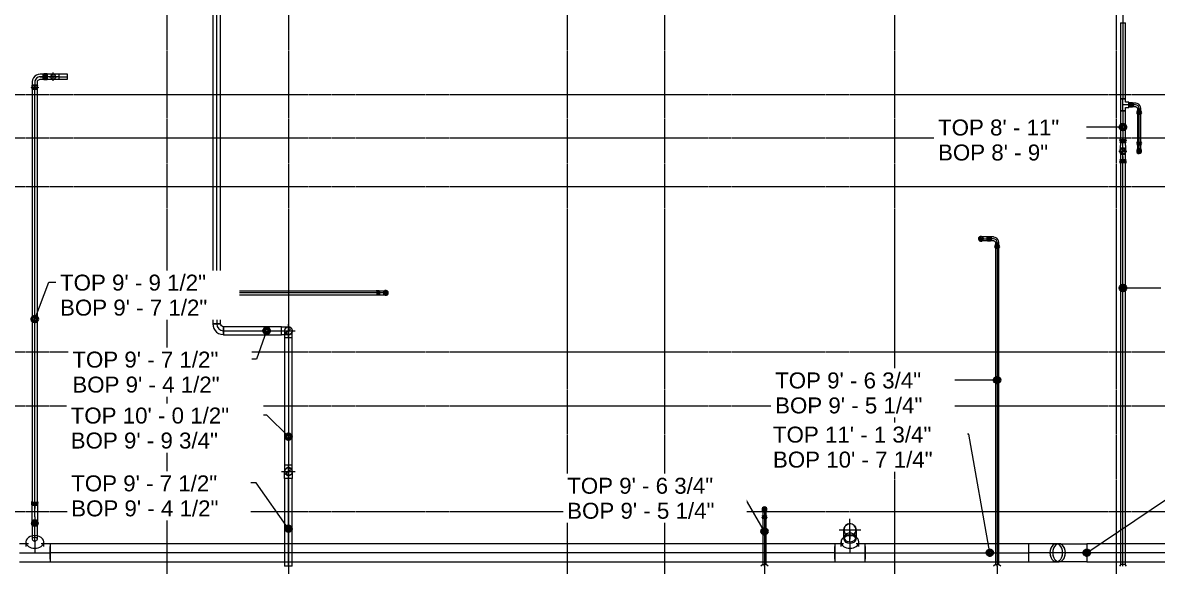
# Model space of a CAD drawing. Header units: inches. Extents: x -3679 to 241, y -496 to 1784.
# Drawn here: x -2006.2 to -1586.8, y 318.7 to 519.6 of the extents above; entities that cross this region are included whole.
import ezdxf

# ---------------------------------------------------------------- set-up
doc = ezdxf.new("R2010")
doc.units = ezdxf.units.IN
doc.header["$MEASUREMENT"] = 0
doc.linetypes.add('Grid Line', pattern=[0.875, 0.5, -0.125, 0.125, -0.125])
for name, color, linetype, lineweight in [('G-ANNO-DIMS', 251, 'Continuous', 9), ('P-PIPE', 1, 'Continuous', 9), ('P-PIPE-CNTR', 1, 'Continuous', 9), ('S-GRID', 8, 'Continuous', 9)]:
    doc.layers.add(name, color=color, linetype=linetype, lineweight=lineweight)
doc.styles.add('Arial_1', font='arial.ttf', dxfattribs={"height": 5.901198})

# ---------------------------------------------------------------- blocks, each defined once
blk = doc.blocks.new('Victaulic-VicPress316-Elbow 90-45deg Style P568_P571 - Standard-523083-MAIN LEVEL')
at = {"layer": 'P-PIPE'}
for p, q in [((-436.17, 302.52), (-436.17, 302.18)), ((-436.06, 302.52), (-436.06, 301.22)), ((-435.41, 302.52), (-435.41, 302.52)), ((-435.41, 302.52), (-435.41, 302.52)), ((-435.41, 302.52), (-435.41, 302.52)), ((-435.41, 302.52), (-435.41, 302.52)), ((-435.41, 302.18), (-435.41, 302.18)), ((-435.41, 302.18), (-435.41, 302.18)), ((-434.75, 301.22), (-434.75, 302.52)), ((-434.64, 302.18), (-434.64, 302.52)), ((-436.17, 301.89), (-436.17, 301.44)), ((-436.06, 301.33), (-436.06, 300.39)), ((-436.06, 301.33), (-435.41, 301.33)), ((-435.41, 301.33), (-436.06, 301.33)), ((-435.41, 301.89), (-435.41, 301.89)), ((-435.41, 301.89), (-435.41, 301.89)), ((-435.41, 301.33), (-434.75, 301.33)), ((-434.75, 301.33), (-435.41, 301.33)), ((-435.41, 300.39), (-435.41, 301.33)), ((-435.41, 301.22), (-435.41, 301.22)), ((-435.41, 301.22), (-435.41, 301.22)), ((-435.41, 299), (-435.41, 300.39)), ((-435.41, 299), (-435.41, 299)), ((-434.75, 300.39), (-434.75, 301.33)), ((-434.64, 301.44), (-434.64, 301.89))]:
    blk.add_line(p, q, dxfattribs=at)
at = {"layer": 'P-PIPE', "flags": 128}
for points in [[(-436.17, 301.89), (-436.29, 301.96), (-436.3, 302.1), (-436.19, 302.18), (-436.17, 302.18)], [(-436.17, 302.18), (-436.08, 302.18), (-435.83, 302.18), (-435.47, 302.18), (-435.41, 302.18)], [(-435.41, 302.18), (-435.77, 302.18), (-436.05, 302.18), (-436.17, 302.18), (-436.17, 302.18)], [(-434.64, 302.18), (-434.73, 302.18), (-434.98, 302.18), (-435.34, 302.18), (-435.41, 302.18)], [(-435.41, 302.18), (-435.04, 302.18), (-434.76, 302.18), (-434.64, 302.18), (-434.64, 302.18)], [(-434.64, 302.18), (-434.52, 302.11), (-434.51, 301.98), (-434.62, 301.89), (-434.64, 301.89)], [(-435.41, 299.91), (-435.8, 299.82), (-436.12, 299.56), (-436.3, 299.19), (-436.29, 298.78), (-436.1, 298.42), (-435.78, 298.17), (-435.41, 298.09)], [(-436.17, 301.89), (-436.08, 301.89), (-435.83, 301.89), (-435.47, 301.89), (-435.41, 301.89)], [(-435.41, 301.89), (-435.77, 301.89), (-436.05, 301.89), (-436.17, 301.89), (-436.17, 301.89)], [(-436.06, 301.22), (-436.17, 301.41), (-436.17, 301.44)], [(-435.41, 299.77), (-435.77, 299.67), (-436.05, 299.42), (-436.17, 299.07), (-436.11, 298.7), (-435.88, 298.4), (-435.54, 298.25), (-435.41, 298.23)], [(-436.06, 300.39), (-436.06, 299.89), (-436.06, 299.46), (-436.06, 299.15), (-436.06, 299.01), (-436.06, 299)], [(-434.64, 301.89), (-434.73, 301.89), (-434.98, 301.89), (-435.34, 301.89), (-435.41, 301.89)], [(-435.41, 301.89), (-435.04, 301.89), (-434.76, 301.89), (-434.64, 301.89), (-434.64, 301.89)], [(-435.41, 298.09), (-435.01, 298.18), (-434.69, 298.44), (-434.51, 298.81), (-434.52, 299.22), (-434.71, 299.58), (-435.03, 299.83), (-435.41, 299.91)], [(-435.41, 298.23), (-435.04, 298.33), (-434.76, 298.58), (-434.64, 298.93), (-434.7, 299.3), (-434.93, 299.6), (-435.27, 299.75), (-435.41, 299.77)], [(-434.64, 301.44), (-434.73, 301.24), (-434.75, 301.22)], [(-434.75, 299), (-434.75, 299.09), (-434.75, 299.36), (-434.75, 299.76), (-434.75, 300.25), (-434.75, 300.39)]]:
    blk.add_lwpolyline(points, dxfattribs=at)
at = {"layer": 'P-PIPE'}
for radius, start, end in [(0.767, 90, 270), (0.767, 90, 270), (0.767, 90, 270), (0.657, 90, 270), (0.657, 90, 270), (0.657, 90, 180), (0.657, 180, 270), (0.767, 270, 90), (0.767, 270, 90), (0.767, 270, 90), (0.658, 270, 90), (0.658, 270, 90), (0.658, 0, 90), (0.658, 270, 0)]:
    blk.add_arc((-435.41, 299), radius, start, end, dxfattribs=at)
blk = doc.blocks.new('Victaulic-VicPress316-Elbow 90-45deg Style P568_P571 - Standard-V7-MAIN LEVEL')
at = {"layer": 'P-PIPE'}
for p, q in [((-3.18, 0.77), (-3.52, 0.77)), ((-3.52, 0.77), (-3.52, -0.77)), ((-3.52, -0.77), (-3.52, 0.77)), ((-2.22, 0.66), (-3.52, 0.66)), ((-3.52, -0.66), (-3.52, 0.66)), ((-3.52, 0.66), (-3.52, -0.66)), ((-3.18, -0.77), (-3.18, 0.77)), ((-3.18, 0.77), (-3.18, -0.77)), ((-2.44, 0.77), (-2.89, 0.77)), ((-2.89, -0.77), (-2.89, 0.77)), ((-2.89, 0.77), (-2.89, -0.77)), ((-1.39, 0.66), (-2.33, 0.66)), ((-2.33, 0), (-2.33, 0.66)), ((-2.33, 0.66), (-2.33, 0)), ((-2.22, -0.66), (-2.22, 0.66)), ((-2.22, 0.66), (-2.22, -0.66)), ((-0.77, 3.52), (-0.77, 3.18)), ((0.77, 3.52), (-0.77, 3.52)), ((-0.77, 3.52), (0.77, 3.52)), ((-0.77, 3.18), (0.77, 3.18)), ((0.77, 3.18), (-0.77, 3.18)), ((-0.77, 2.89), (-0.77, 2.44)), ((-0.77, 2.89), (0.77, 2.89)), ((0.77, 2.89), (-0.77, 2.89)), ((-0.66, 3.52), (-0.66, 2.22)), ((-0.66, 3.52), (0.66, 3.52)), ((0.66, 3.52), (-0.66, 3.52)), ((-0.66, 2.33), (-0.66, 1.39)), ((0, 2.33), (-0.66, 2.33)), ((-0.66, 2.33), (0, 2.33)), ((-0.66, 2.22), (0.66, 2.22)), ((0.66, 2.22), (-0.66, 2.22)), ((0, 2.33), (0.66, 2.33)), ((0.66, 2.33), (0, 2.33)), ((0, 1.39), (0, 2.33)), ((0.66, 2.22), (0.66, 3.52)), ((0.66, 1.39), (0.66, 2.33)), ((0.77, 3.18), (0.77, 3.52)), ((0.77, 2.44), (0.77, 2.89)), ((-3.52, -0.66), (-2.22, -0.66)), ((-3.52, -0.77), (-3.18, -0.77)), ((-2.89, -0.77), (-2.44, -0.77)), ((-2.33, 0), (-2.33, -0.66)), ((-2.33, -0.66), (-2.33, 0)), ((-1.39, 0), (-2.33, 0)), ((-2.33, -0.66), (-1.39, -0.66))]:
    blk.add_line(p, q, dxfattribs=at)
at = {"layer": 'P-PIPE', "flags": 128}
for points in [[(-3.18, 0.77), (-3.11, 0.89), (-2.98, 0.9), (-2.89, 0.79), (-2.89, 0.77)], [(-3.18, 0.77), (-3.18, 0.67), (-3.18, 0.42), (-3.18, 0.07), (-3.18, -0.3), (-3.18, -0.6), (-3.18, -0.75), (-3.18, -0.77)], [(-3.18, -0.77), (-3.18, -0.67), (-3.18, -0.42), (-3.18, -0.07), (-3.18, 0.3), (-3.18, 0.6), (-3.18, 0.75), (-3.18, 0.77)], [(-2.89, -0.77), (-2.89, -0.67), (-2.89, -0.42), (-2.89, -0.07), (-2.89, 0.3), (-2.89, 0.6), (-2.89, 0.75), (-2.89, 0.77)], [(-2.89, 0.77), (-2.89, 0.67), (-2.89, 0.42), (-2.89, 0.07), (-2.89, -0.3), (-2.89, -0.6), (-2.89, -0.75), (-2.89, -0.77)], [(-2.44, 0.77), (-2.24, 0.68), (-2.22, 0.66)], [(-0.66, 1.39), (-0.75, 1.04), (-1, 0.77), (-1.35, 0.66), (-1.39, 0.66)], [(-1.39, -0.66), (-0.78, -0.56), (-0.23, -0.29), (0.22, 0.13), (0.53, 0.67), (0.65, 1.27), (0.66, 1.39)], [(-0.77, 2.89), (-0.89, 2.96), (-0.9, 3.1), (-0.79, 3.18), (-0.77, 3.18)], [(0.77, 3.18), (0.67, 3.18), (0.42, 3.18), (0.07, 3.18), (-0.3, 3.18), (-0.6, 3.18), (-0.75, 3.18), (-0.77, 3.18)], [(-0.77, 3.18), (-0.67, 3.18), (-0.42, 3.18), (-0.07, 3.18), (0.3, 3.18), (0.6, 3.18), (0.75, 3.18), (0.77, 3.18)], [(-0.77, 2.89), (-0.67, 2.89), (-0.42, 2.89), (-0.07, 2.89), (0.3, 2.89), (0.6, 2.89), (0.75, 2.89), (0.77, 2.89)], [(0.77, 2.89), (0.67, 2.89), (0.42, 2.89), (0.07, 2.89), (-0.3, 2.89), (-0.6, 2.89), (-0.75, 2.89), (-0.77, 2.89)], [(-0.66, 2.22), (-0.77, 2.41), (-0.77, 2.44)], [(0.77, 2.44), (0.68, 2.24), (0.66, 2.22)], [(0.77, 3.18), (0.89, 3.11), (0.9, 2.98), (0.79, 2.89), (0.77, 2.89)], [(-2.89, -0.77), (-2.96, -0.89), (-3.1, -0.9), (-3.18, -0.79), (-3.18, -0.77)], [(-2.22, -0.66), (-2.41, -0.77), (-2.44, -0.77)]]:
    blk.add_lwpolyline(points, dxfattribs=at)
at = {"layer": 'P-PIPE'}
blk.add_arc((-1.39, 1.39), 1.39, 270, 0, dxfattribs=at)
blk = doc.blocks.new('Elbow - Welded - Generic - Standard-1179760-MAIN LEVEL')
at = {"layer": 'P-PIPE', "flags": 128}
for points in [[(-1702.66, 332.24), (-1702.57, 332.88), (-1702.3, 333.47), (-1701.87, 333.96), (-1701.32, 334.3), (-1700.7, 334.48), (-1700.41, 334.49)], [(-1702.66, 329.4), (-1702.66, 330.29), (-1702.66, 331.02), (-1702.66, 331.59), (-1702.66, 331.99), (-1702.66, 332.21), (-1702.66, 332.24)], [(-1700.41, 329.99), (-1701.05, 330.09), (-1701.64, 330.36), (-1702.13, 330.79), (-1702.47, 331.33), (-1702.65, 331.96), (-1702.66, 332.24)], [(-1700.41, 334.49), (-1699.77, 334.4), (-1699.19, 334.13), (-1698.7, 333.7), (-1698.36, 333.15), (-1698.18, 332.53), (-1698.16, 332.24)], [(-1698.16, 332.24), (-1698.26, 331.6), (-1698.53, 331.02), (-1698.96, 330.53), (-1699.5, 330.19), (-1700.13, 330.01), (-1700.41, 329.99)], [(-1698.16, 332.24), (-1698.16, 332.15), (-1698.16, 331.87), (-1698.16, 331.41), (-1698.16, 330.78), (-1698.16, 329.99), (-1698.16, 329.4)]]:
    blk.add_lwpolyline(points, dxfattribs=at)
at = {"layer": 'P-PIPE'}
for start, end in [(90, 270), (270, 90)]:
    blk.add_arc((-1700.41, 332.24), 2.25, start, end, dxfattribs=at)
for start_param, end_param in [(1.570796, 4.712389), (4.712389, 7.853982)]:
    blk.add_ellipse((-1700.41, 329.4), major_axis=(2.25, 0), ratio=0.707107, start_param=start_param, end_param=end_param, dxfattribs=at)
blk = doc.blocks.new('Elbow - Welded - Generic - Standard-V8-MAIN LEVEL')
at = {"layer": 'P-PIPE'}
for p, q in [((-2.52, -1.44), (-2.52, 1.44)), ((-2.52, 1.44), (-2.52, -1.44)), ((1.44, 2.52), (-1.44, 2.52)), ((-1.44, 2.52), (1.44, 2.52))]:
    blk.add_line(p, q, dxfattribs=at)
at = {"layer": 'P-PIPE', "flags": 128}
for points in [[(-1.44, 2.52), (-1.53, 2.08), (-1.79, 1.72), (-2.18, 1.49), (-2.52, 1.44)], [(-2.52, -1.44), (-1.67, -1.34), (-0.85, -1.07), (-0.12, -0.62), (0.51, -0.03), (0.99, 0.68), (1.3, 1.48), (1.43, 2.33), (1.44, 2.52)]]:
    blk.add_lwpolyline(points, dxfattribs=at)
blk = doc.blocks.new('Elbow - Welded - Generic - Standard-V6-MAIN LEVEL')
at = {"layer": 'P-PIPE'}
blk.add_line((-704.95, 313.74), (-704.95, 313.74), dxfattribs=at)
blk.add_line((-704.95, 313.74), (-704.95, 313.74), dxfattribs=at)
at = {"layer": 'P-PIPE', "flags": 128}
for points in [[(-708.91, 313.74), (-708.81, 314.25), (-708.55, 314.69), (-708.14, 315.01), (-707.65, 315.17), (-707.47, 315.18)], [(-707.47, 315.18), (-707.38, 315.18), (-707.1, 315.18), (-706.67, 315.18), (-706.11, 315.18), (-705.47, 315.18), (-704.95, 315.18)], [(-707.47, 315.18), (-706.96, 315.09), (-706.52, 314.82), (-706.2, 314.42), (-706.04, 313.92), (-706.03, 313.74)], [(-707.47, 312.31), (-707.98, 312.4), (-708.42, 312.66), (-708.74, 313.07), (-708.89, 313.56), (-708.91, 313.74)], [(-706.03, 313.74), (-706.12, 313.23), (-706.39, 312.79), (-706.8, 312.47), (-707.29, 312.32), (-707.47, 312.31)], [(-704.95, 312.31), (-705.63, 312.31), (-706.26, 312.31), (-706.79, 312.31), (-707.18, 312.31), (-707.42, 312.31), (-707.47, 312.31)]]:
    blk.add_lwpolyline(points, dxfattribs=at)
at = {"layer": 'P-PIPE'}
for start, end in [(0, 180), (180, 0)]:
    blk.add_arc((-707.47, 313.74), 1.44, start, end, dxfattribs=at)
blk = doc.blocks.new('Elbow - Welded - Generic - Standard-1127339-MAIN LEVEL')
at = {"layer": 'P-PIPE'}
blk.add_line((-332, 316.26), (-332, 316.26), dxfattribs=at)
blk.add_line((-332, 316.26), (-332, 316.26), dxfattribs=at)
at = {"layer": 'P-PIPE', "flags": 128}
for points in [[(-333.44, 316.26), (-333.44, 315.58), (-333.44, 314.95), (-333.44, 314.42), (-333.44, 314.03), (-333.44, 313.8), (-333.44, 313.74)], [(-330.56, 313.74), (-330.56, 313.84), (-330.56, 314.11), (-330.56, 314.54), (-330.56, 315.1), (-330.56, 315.75), (-330.56, 316.26)]]:
    blk.add_lwpolyline(points, dxfattribs=at)
at = {"layer": 'P-PIPE'}
for start, end in [(90, 270), (270, 90)]:
    blk.add_arc((-332, 313.74), 1.44, start, end, dxfattribs=at)
blk = doc.blocks.new('Elbow - Welded - Generic - Standard-1251630-MAIN LEVEL')
at = {"layer": 'P-PIPE'}
blk.add_line((-1612.87, 323.74), (-1612.87, 323.74), dxfattribs=at)
blk.add_line((-1612.87, 323.74), (-1612.87, 323.74), dxfattribs=at)
at = {"layer": 'P-PIPE', "flags": 128}
for points in [[(-1623.09, 327.06), (-1621.86, 327.06), (-1620.52, 327.06), (-1619.07, 327.06), (-1617.55, 327.06), (-1615.96, 327.06), (-1614.34, 327.06), (-1612.87, 327.06)], [(-1612.87, 320.43), (-1614.51, 320.43), (-1616.13, 320.43), (-1617.71, 320.43), (-1619.23, 320.43), (-1620.66, 320.43), (-1622, 320.43), (-1623.09, 320.43)]]:
    blk.add_lwpolyline(points, dxfattribs=at)
at = {"layer": 'P-PIPE'}
for start_param, end_param in [(4.712389, 7.853982), (1.570796, 4.712389)]:
    blk.add_ellipse((-1623.09, 323.74), major_axis=(0, 3.31), ratio=0.707107, start_param=start_param, end_param=end_param, dxfattribs=at)
blk = doc.blocks.new('Elbow - Welded - Generic - Standard-V21-MAIN LEVEL')
at = {"layer": 'P-PIPE'}
blk.add_line((-1634.34, 323.74), (-1634.34, 323.74), dxfattribs=at)
blk.add_line((-1634.34, 323.74), (-1634.34, 323.74), dxfattribs=at)
at = {"layer": 'P-PIPE', "flags": 128}
for points in [[(-1624.12, 327.06), (-1625.35, 327.06), (-1626.7, 327.06), (-1628.14, 327.06), (-1629.66, 327.06), (-1631.25, 327.06), (-1632.87, 327.06), (-1634.34, 327.06)], [(-1634.34, 320.43), (-1632.7, 320.43), (-1631.08, 320.43), (-1629.5, 320.43), (-1627.98, 320.43), (-1626.55, 320.43), (-1625.22, 320.43), (-1624.12, 320.43)]]:
    blk.add_lwpolyline(points, dxfattribs=at)
at = {"layer": 'P-PIPE'}
for start_param, end_param in [(4.712389, 7.853982), (1.570796, 4.712389)]:
    blk.add_ellipse((-1624.12, 323.74), major_axis=(0, 3.31), ratio=0.707107, start_param=start_param, end_param=end_param, dxfattribs=at)
blk = doc.blocks.new('Victaulic-VicPress316-Elbow 90-45deg Style P568_P571 - Standard-1125944-MAIN LEVEL')
at = {"layer": 'P-PIPE'}
for p, q in [((-202.65, 171.58), (-202.65, 171.2)), ((-202.65, 170.88), (-202.65, 170.32)), ((-202.55, 171.58), (-202.55, 170.1)), ((-202.55, 170.21), (-202.55, 169.05)), ((-201.6, 170.21), (-202.55, 170.21)), ((-202.55, 170.21), (-201.6, 170.21)), ((-201.6, 171.58), (-201.6, 171.58)), ((-201.6, 171.58), (-201.6, 171.58)), ((-201.6, 171.58), (-201.6, 171.58)), ((-201.6, 171.58), (-201.6, 171.58)), ((-201.6, 171.2), (-201.6, 171.2)), ((-201.6, 171.2), (-201.6, 171.2)), ((-201.6, 170.88), (-201.6, 170.88)), ((-201.6, 170.88), (-201.6, 170.88)), ((-200.65, 170.21), (-201.6, 170.21)), ((-201.6, 170.21), (-200.65, 170.21)), ((-201.6, 169.05), (-201.6, 170.21)), ((-201.6, 170.1), (-201.6, 170.1)), ((-201.6, 170.1), (-201.6, 170.1)), ((-201.6, 169.05), (-201.6, 167.03)), ((-200.65, 170.1), (-200.65, 171.58)), ((-200.65, 169.05), (-200.65, 170.21)), ((-200.54, 171.2), (-200.54, 171.58)), ((-200.54, 170.32), (-200.54, 170.88)), ((-201.6, 167.03), (-201.6, 167.03))]:
    blk.add_line(p, q, dxfattribs=at)
at = {"layer": 'P-PIPE', "flags": 128}
for points in [[(-201.6, 168.25), (-202.06, 168.16), (-202.46, 167.9), (-202.72, 167.5), (-202.82, 167.04), (-202.73, 166.57), (-202.47, 166.17), (-202.07, 165.9), (-201.61, 165.81), (-201.6, 165.81)], [(-202.65, 170.88), (-202.79, 170.95), (-202.8, 171.11), (-202.68, 171.2), (-202.65, 171.2)], [(-202.65, 171.2), (-202.56, 171.2), (-202.3, 171.2), (-201.92, 171.2), (-201.6, 171.2)], [(-201.6, 171.2), (-202.03, 171.2), (-202.38, 171.2), (-202.6, 171.2), (-202.65, 171.2)], [(-202.65, 170.88), (-202.56, 170.88), (-202.3, 170.88), (-201.92, 170.88), (-201.6, 170.88)], [(-201.6, 170.88), (-202.03, 170.88), (-202.38, 170.88), (-202.6, 170.88), (-202.65, 170.88)], [(-202.55, 170.1), (-202.65, 170.29), (-202.65, 170.32)], [(-201.6, 168.09), (-202.03, 168), (-202.38, 167.74), (-202.6, 167.35), (-202.65, 166.91), (-202.51, 166.49), (-202.21, 166.17), (-201.8, 165.99), (-201.6, 165.97)], [(-202.55, 169.05), (-202.55, 168.44), (-202.55, 167.89), (-202.55, 167.45), (-202.55, 167.15), (-202.55, 167.03), (-202.55, 167.03)], [(-200.54, 171.2), (-200.63, 171.2), (-200.89, 171.2), (-201.27, 171.2), (-201.6, 171.2)], [(-201.6, 171.2), (-201.16, 171.2), (-200.81, 171.2), (-200.59, 171.2), (-200.54, 171.2)], [(-200.54, 170.88), (-200.63, 170.88), (-200.89, 170.88), (-201.27, 170.88), (-201.6, 170.88)], [(-201.6, 170.88), (-201.16, 170.88), (-200.81, 170.88), (-200.59, 170.88), (-200.54, 170.88)], [(-201.6, 165.81), (-201.13, 165.9), (-200.73, 166.16), (-200.47, 166.56), (-200.37, 167.02), (-200.46, 167.49), (-200.72, 167.89), (-201.12, 168.16), (-201.58, 168.25), (-201.6, 168.25)], [(-201.6, 165.97), (-201.16, 166.06), (-200.81, 166.32), (-200.59, 166.71), (-200.54, 167.15), (-200.68, 167.57), (-200.98, 167.89), (-201.39, 168.07), (-201.6, 168.09)], [(-200.54, 170.32), (-200.62, 170.12), (-200.65, 170.1)], [(-200.65, 167.03), (-200.65, 167.12), (-200.65, 167.39), (-200.65, 167.82), (-200.65, 168.35), (-200.65, 168.95), (-200.65, 169.05)], [(-200.54, 171.2), (-200.4, 171.13), (-200.39, 170.97), (-200.51, 170.88), (-200.54, 170.88)]]:
    blk.add_lwpolyline(points, dxfattribs=at)
at = {"layer": 'P-PIPE'}
for radius, start, end in [(1.06, 90, 270), (1.06, 90, 270), (1.06, 90, 270), (0.95, 90, 270), (0.95, 90, 270), (0.95, 90, 180), (1.06, 270, 90), (1.06, 270, 90), (1.06, 270, 90), (0.95, 270, 90), (0.95, 270, 90), (0.95, 0, 90), (0.95, 180, 270), (0.95, 270, 0)]:
    blk.add_arc((-201.6, 167.03), radius, start, end, dxfattribs=at)
blk = doc.blocks.new('Victaulic-VicPress316-Elbow 90-45deg Style P568_P571 - Standard-V3-MAIN LEVEL')
at = {"layer": 'P-PIPE'}
for p, q in [((-202.65, 163.74), (-202.65, 163.18)), ((-202.55, 165.02), (-202.55, 163.85)), ((-202.55, 163.96), (-202.55, 162.48)), ((-202.55, 163.85), (-201.6, 163.85)), ((-201.6, 163.85), (-202.55, 163.85)), ((-201.6, 167.03), (-201.6, 167.03)), ((-201.6, 167.03), (-201.6, 165.02)), ((-201.6, 165.02), (-201.6, 163.85)), ((-201.6, 163.96), (-201.6, 163.96)), ((-201.6, 163.96), (-201.6, 163.96)), ((-201.6, 163.85), (-200.65, 163.85)), ((-200.65, 163.85), (-201.6, 163.85)), ((-200.65, 163.85), (-200.65, 165.02)), ((-200.65, 162.48), (-200.65, 163.96)), ((-200.54, 163.18), (-200.54, 163.74)), ((-202.65, 162.86), (-202.65, 162.48)), ((-201.6, 163.18), (-201.6, 163.18)), ((-201.6, 163.18), (-201.6, 163.18)), ((-201.6, 162.86), (-201.6, 162.86)), ((-201.6, 162.86), (-201.6, 162.86)), ((-201.6, 162.48), (-201.6, 162.48)), ((-201.6, 162.48), (-201.6, 162.48)), ((-201.6, 162.48), (-201.6, 162.48)), ((-201.6, 162.48), (-201.6, 162.48)), ((-200.54, 162.48), (-200.54, 162.86))]:
    blk.add_line(p, q, dxfattribs=at)
at = {"layer": 'P-PIPE', "flags": 128}
for points in [[(-201.6, 168.25), (-202.06, 168.16), (-202.46, 167.9), (-202.72, 167.5), (-202.82, 167.04), (-202.73, 166.57), (-202.47, 166.17), (-202.07, 165.9), (-201.61, 165.81), (-201.6, 165.81)], [(-202.55, 167.03), (-202.45, 167.44), (-202.19, 167.77), (-201.82, 167.95), (-201.6, 167.98)], [(-201.6, 165.81), (-201.13, 165.9), (-200.73, 166.16), (-200.47, 166.56), (-200.37, 167.02), (-200.46, 167.49), (-200.72, 167.89), (-201.12, 168.16), (-201.58, 168.25), (-201.6, 168.25)], [(-201.6, 167.98), (-201.19, 167.89), (-200.86, 167.63), (-200.67, 167.25), (-200.65, 167.03)], [(-202.65, 163.74), (-202.57, 163.94), (-202.55, 163.96)], [(-201.6, 166.08), (-202, 166.17), (-202.33, 166.43), (-202.52, 166.81), (-202.55, 167.03)], [(-202.55, 165.02), (-202.55, 165.62), (-202.55, 166.17), (-202.55, 166.61), (-202.55, 166.91), (-202.55, 167.03), (-202.55, 167.03)], [(-200.65, 167.03), (-200.74, 166.62), (-201, 166.29), (-201.37, 166.11), (-201.6, 166.08)], [(-200.65, 167.03), (-200.65, 166.94), (-200.65, 166.67), (-200.65, 166.24), (-200.65, 165.71), (-200.65, 165.11), (-200.65, 165.02)], [(-200.65, 163.96), (-200.54, 163.77), (-200.54, 163.74)], [(-202.65, 162.86), (-202.79, 162.93), (-202.8, 163.09), (-202.68, 163.18), (-202.65, 163.18)], [(-202.65, 163.18), (-202.56, 163.18), (-202.3, 163.18), (-201.92, 163.18), (-201.6, 163.18)], [(-201.6, 163.18), (-202.03, 163.18), (-202.38, 163.18), (-202.6, 163.18), (-202.65, 163.18)], [(-202.65, 162.86), (-202.56, 162.86), (-202.3, 162.86), (-201.92, 162.86), (-201.6, 162.86)], [(-201.6, 162.86), (-202.03, 162.86), (-202.38, 162.86), (-202.6, 162.86), (-202.65, 162.86)], [(-200.54, 163.18), (-200.63, 163.18), (-200.89, 163.18), (-201.27, 163.18), (-201.6, 163.18)], [(-201.6, 163.18), (-201.16, 163.18), (-200.81, 163.18), (-200.59, 163.18), (-200.54, 163.18)], [(-200.54, 162.86), (-200.63, 162.86), (-200.89, 162.86), (-201.27, 162.86), (-201.6, 162.86)], [(-201.6, 162.86), (-201.16, 162.86), (-200.81, 162.86), (-200.59, 162.86), (-200.54, 162.86)], [(-200.54, 163.18), (-200.4, 163.11), (-200.39, 162.95), (-200.51, 162.86), (-200.54, 162.86)]]:
    blk.add_lwpolyline(points, dxfattribs=at)
at = {"layer": 'P-PIPE'}
for radius, start, end in [(1.06, 90, 270), (1.06, 90, 270), (1.06, 90, 270), (0.95, 90, 270), (0.95, 90, 270), (0.95, 90, 180), (1.06, 270, 90), (1.06, 270, 90), (1.06, 270, 90), (0.95, 270, 90), (0.95, 270, 90), (0.95, 0, 90), (0.95, 180, 270), (0.95, 270, 0)]:
    blk.add_arc((-201.6, 167.03), radius, start, end, dxfattribs=at)
blk = doc.blocks.new('Victaulic-VicPress316-Elbow 90-45deg Style P568_P571 - Standard-V11-MAIN LEVEL')
at = {"layer": 'P-PIPE'}
for p, q in [((-959.06, 396.03), (-959.06, 395.65)), ((-959.06, 395.32), (-959.06, 394.77)), ((-958.95, 396.03), (-958.95, 394.55)), ((-958.95, 394.66), (-958.95, 392.16)), ((-958.95, 394.66), (-958, 394.66)), ((-958, 394.66), (-958.95, 394.66)), ((-958, 396.03), (-958, 396.03)), ((-958, 396.03), (-958, 396.03)), ((-958, 396.03), (-958, 396.03)), ((-958, 396.03), (-958, 396.03)), ((-958, 395.65), (-958, 395.65)), ((-958, 395.65), (-958, 395.65)), ((-958, 395.32), (-958, 395.32)), ((-958, 395.32), (-958, 395.32)), ((-958, 394.66), (-957.05, 394.66)), ((-957.05, 394.66), (-958, 394.66)), ((-958, 392.16), (-958, 394.66)), ((-958, 394.55), (-958, 394.55)), ((-958, 394.55), (-958, 394.55)), ((-957.05, 394.55), (-957.05, 396.03)), ((-957.05, 392.16), (-957.05, 394.66)), ((-956.94, 395.65), (-956.94, 396.03)), ((-956.94, 394.77), (-956.94, 395.32)), ((-958.95, 390.3), (-958.95, 388.53)), ((-958, 390.3), (-958, 392.16)), ((-958, 390.3), (-958, 388.53)), ((-957.05, 388.53), (-957.05, 390.3)), ((-959.06, 388.45), (-959.06, 388.06)), ((-959.06, 387.83), (-959.06, 387.56)), ((-958.95, 388.61), (-958.95, 387.56)), ((-957.05, 387.56), (-957.05, 388.61)), ((-956.94, 388.06), (-956.94, 388.45)), ((-956.94, 387.56), (-956.94, 387.83))]:
    blk.add_line(p, q, dxfattribs=at)
at = {"layer": 'P-PIPE', "flags": 128}
for points in [[(-959.06, 395.32), (-959.2, 395.4), (-959.21, 395.56), (-959.08, 395.65), (-959.06, 395.65)], [(-959.06, 395.65), (-958.97, 395.65), (-958.71, 395.65), (-958.32, 395.65), (-958, 395.65)], [(-958, 395.65), (-958.43, 395.65), (-958.79, 395.65), (-959.01, 395.65), (-959.06, 395.65)], [(-959.06, 395.32), (-958.97, 395.32), (-958.71, 395.32), (-958.32, 395.32), (-958, 395.32)], [(-958, 395.32), (-958.43, 395.32), (-958.79, 395.32), (-959.01, 395.32), (-959.06, 395.32)], [(-958.95, 394.55), (-959.06, 394.74), (-959.06, 394.77)], [(-956.94, 395.65), (-957.03, 395.65), (-957.29, 395.65), (-957.68, 395.65), (-958, 395.65)], [(-958, 395.65), (-957.57, 395.65), (-957.21, 395.65), (-956.99, 395.65), (-956.94, 395.65)], [(-956.94, 395.32), (-957.03, 395.32), (-957.29, 395.32), (-957.68, 395.32), (-958, 395.32)], [(-958, 395.32), (-957.57, 395.32), (-957.21, 395.32), (-956.99, 395.32), (-956.94, 395.32)], [(-956.94, 394.77), (-957.03, 394.57), (-957.05, 394.55)], [(-956.94, 395.65), (-956.8, 395.58), (-956.79, 395.42), (-956.92, 395.33), (-956.94, 395.32)], [(-958.95, 392.16), (-958.95, 391.46), (-958.95, 390.82), (-958.95, 390.3)], [(-957.05, 390.3), (-957.05, 390.85), (-957.05, 391.5), (-957.05, 392.16)], [(-958, 388.86), (-958.46, 388.79), (-958.85, 388.6), (-959.12, 388.31), (-959.22, 387.97), (-959.15, 387.62), (-958.9, 387.32), (-958.53, 387.12), (-958.07, 387.03), (-958, 387.03)], [(-958, 389.28), (-958.43, 389.21), (-958.78, 389.02), (-959, 388.73), (-959.06, 388.45)], [(-956.94, 388.45), (-957.03, 388.79), (-957.28, 389.06), (-957.65, 389.23), (-958, 389.28)], [(-958, 387.03), (-957.54, 387.1), (-957.15, 387.29), (-956.88, 387.57), (-956.78, 387.92), (-956.85, 388.27), (-957.1, 388.56), (-957.47, 388.77), (-957.93, 388.85), (-958, 388.86)]]:
    blk.add_lwpolyline(points, dxfattribs=at)
at = {"layer": 'P-PIPE'}
for centre, major_axis, start_param, end_param in [((-958, 388.06), (-1.06, 0), 4.712389, 7.853982), ((-958, 387.83), (1.06, 0), 1.570796, 4.712389), ((-958, 387.56), (1.06, 0), 1.570796, 4.712389), ((-958, 388.61), (0.95, 0), 1.570796, 4.712389), ((-958, 388.53), (0.95, 0), 1.570796, 3.141593), ((-958, 388.53), (0.95, 0), 3.141593, 4.712389), ((-958, 387.56), (0.95, 0), 1.570796, 4.712389), ((-958, 388.61), (0.95, 0), 4.712389, 7.853982), ((-958, 388.53), (0.95, 0), 0, 1.570796), ((-958, 388.06), (1.06, 0), 4.712389, 7.853982), ((-958, 387.83), (1.06, 0), 4.712389, 7.853982), ((-958, 388.53), (0.95, 0), 4.712389, 6.283185), ((-958, 387.56), (1.06, 0), 4.712389, 7.853982), ((-958, 387.56), (0.95, 0), 4.712389, 7.853982)]:
    blk.add_ellipse(centre, major_axis=major_axis, ratio=0.707107, start_param=start_param, end_param=end_param, dxfattribs=at)
blk = doc.blocks.new('Victaulic-VicPress316-Elbow 90-45deg Style P568_P571 - Standard-V4-MAIN LEVEL')
at = {"layer": 'P-PIPE'}
for p, q in [((-1.06, 4.55), (-1.06, 4.17)), ((1.06, 4.55), (-1.06, 4.55)), ((-1.06, 4.55), (1.06, 4.55)), ((-0.95, 4.55), (-0.95, 3.07)), ((-0.95, 4.55), (0.95, 4.55)), ((0.95, 4.55), (-0.95, 4.55)), ((0.95, 3.07), (0.95, 4.55)), ((1.06, 4.17), (1.06, 4.55)), ((-4.17, 1.06), (-4.55, 1.06)), ((-4.55, 1.06), (-4.55, -1.06)), ((-4.55, -1.06), (-4.55, 1.06)), ((-3.07, 0.95), (-4.55, 0.95)), ((-4.55, -0.95), (-4.55, 0.95)), ((-4.55, 0.95), (-4.55, -0.95)), ((-4.17, -1.06), (-4.17, 1.06)), ((-4.17, 1.06), (-4.17, -1.06)), ((-3.29, 1.06), (-3.85, 1.06)), ((-3.85, -1.06), (-3.85, 1.06)), ((-3.85, 1.06), (-3.85, -1.06)), ((-2.02, 0.95), (-3.18, 0.95)), ((-3.18, 0), (-3.18, 0.95)), ((-3.18, 0.95), (-3.18, 0)), ((-3.07, -0.95), (-3.07, 0.95)), ((-3.07, 0.95), (-3.07, -0.95)), ((-1.06, 4.17), (1.06, 4.17)), ((1.06, 4.17), (-1.06, 4.17)), ((-1.06, 3.85), (-1.06, 3.29)), ((-1.06, 3.85), (1.06, 3.85)), ((1.06, 3.85), (-1.06, 3.85)), ((-0.95, 3.18), (-0.95, 2.02)), ((0, 3.18), (-0.95, 3.18)), ((-0.95, 3.18), (0, 3.18)), ((-0.95, 3.07), (0.95, 3.07)), ((0.95, 3.07), (-0.95, 3.07)), ((0, 3.18), (0.95, 3.18)), ((0.95, 3.18), (0, 3.18)), ((0, 2.02), (0, 3.18)), ((0.95, 2.02), (0.95, 3.18)), ((1.06, 3.29), (1.06, 3.85)), ((-4.55, -0.95), (-3.07, -0.95)), ((-4.55, -1.06), (-4.17, -1.06)), ((-3.85, -1.06), (-3.29, -1.06)), ((-3.18, 0), (-3.18, -0.95)), ((-3.18, -0.95), (-3.18, 0)), ((-2.02, 0), (-3.18, 0)), ((-3.18, -0.95), (-2.02, -0.95))]:
    blk.add_line(p, q, dxfattribs=at)
at = {"layer": 'P-PIPE', "flags": 128}
for points in [[(-4.17, 1.06), (-4.1, 1.2), (-3.94, 1.21), (-3.85, 1.08), (-3.85, 1.06)], [(-4.17, 1.06), (-4.17, 0.97), (-4.17, 0.71), (-4.17, 0.32), (-4.17, -0.12), (-4.17, -0.54), (-4.17, -0.86), (-4.17, -1.04), (-4.17, -1.06)], [(-4.17, -1.06), (-4.17, -0.97), (-4.17, -0.71), (-4.17, -0.32), (-4.17, 0.12), (-4.17, 0.54), (-4.17, 0.86), (-4.17, 1.04), (-4.17, 1.06)], [(-3.85, -1.06), (-3.85, -0.97), (-3.85, -0.71), (-3.85, -0.32), (-3.85, 0.12), (-3.85, 0.54), (-3.85, 0.86), (-3.85, 1.04), (-3.85, 1.06)], [(-3.85, 1.06), (-3.85, 0.97), (-3.85, 0.71), (-3.85, 0.32), (-3.85, -0.12), (-3.85, -0.54), (-3.85, -0.86), (-3.85, -1.04), (-3.85, -1.06)], [(-3.29, 1.06), (-3.09, 0.97), (-3.07, 0.95)], [(-0.95, 2.02), (-1.04, 1.58), (-1.3, 1.22), (-1.69, 1), (-2.02, 0.95)], [(-2.02, -0.95), (-1.28, -0.86), (-0.59, -0.58), (0.02, -0.15), (0.49, 0.43), (0.81, 1.1), (0.94, 1.83), (0.95, 2.02)], [(-1.06, 3.85), (-1.2, 3.92), (-1.21, 4.08), (-1.08, 4.17), (-1.06, 4.17)], [(1.06, 4.17), (0.97, 4.17), (0.71, 4.17), (0.32, 4.17), (-0.12, 4.17), (-0.54, 4.17), (-0.86, 4.17), (-1.04, 4.17), (-1.06, 4.17)], [(-1.06, 4.17), (-0.97, 4.17), (-0.71, 4.17), (-0.32, 4.17), (0.12, 4.17), (0.54, 4.17), (0.86, 4.17), (1.04, 4.17), (1.06, 4.17)], [(-1.06, 3.85), (-0.97, 3.85), (-0.71, 3.85), (-0.32, 3.85), (0.12, 3.85), (0.54, 3.85), (0.86, 3.85), (1.04, 3.85), (1.06, 3.85)], [(1.06, 3.85), (0.97, 3.85), (0.71, 3.85), (0.32, 3.85), (-0.12, 3.85), (-0.54, 3.85), (-0.86, 3.85), (-1.04, 3.85), (-1.06, 3.85)], [(-0.95, 3.07), (-1.06, 3.26), (-1.06, 3.29)], [(1.06, 3.29), (0.97, 3.09), (0.95, 3.07)], [(1.06, 4.17), (1.2, 4.1), (1.21, 3.94), (1.08, 3.85), (1.06, 3.85)], [(-3.85, -1.06), (-3.92, -1.2), (-4.08, -1.21), (-4.17, -1.08), (-4.17, -1.06)], [(-3.07, -0.95), (-3.26, -1.06), (-3.29, -1.06)]]:
    blk.add_lwpolyline(points, dxfattribs=at)
at = {"layer": 'P-PIPE'}
blk.add_arc((-2.02, 2.02), 2.02, 270, 0, dxfattribs=at)

msp = doc.modelspace()

# ---------------------------------------------------------------- linework, layer by layer
at = {"layer": 'G-ANNO-DIMS'}
for p, q in [((-1615.86, 480.99), (-1621.89, 480.99)), ((-1599.5, 480.99), (-1615.86, 480.99)), ((-2001.77, 410.08), (-1996.56, 423.69)), ((-1996.56, 423.69), (-1993.94, 423.69)), ((-1599.5, 421.56), (-1585.48, 421.56)), ((-1916.06, 405.75), (-1919.75, 395.24)), ((-1919.75, 395.24), (-1932.32, 395.24)), ((-1612.87, 323.74), (-1502.92, 397.78)), ((-1657.13, 387.54), (-1672.52, 387.54)), ((-1646, 387.54), (-1657.13, 387.54)), ((-1915.93, 374.57), (-1928.85, 374.57)), ((-1908, 366.64), (-1915.93, 374.57)), ((-1656.44, 367.53), (-1668.76, 367.53)), ((-1648.7, 323.74), (-1656.44, 367.53)), ((-1919.96, 349.52), (-1932.75, 349.52)), ((-1908, 332.61), (-1919.96, 349.52)), ((-1741.82, 348.64), (-1749.39, 348.64)), ((-1732, 331.62), (-1741.82, 348.64))]:
    msp.add_line(p, q, dxfattribs=at)
at = {"layer": 'G-ANNO-DIMS', "lineweight": 50}
for centre in [(-1599.5, 480.99), (-1599.5, 421.56), (-2001.77, 410.08), (-1916.06, 405.75), (-1646, 387.54), (-1908, 366.64), (-1908, 332.61), (-1732, 331.62), (-1648.7, 323.74), (-1612.87, 323.74)]:
    msp.add_circle(centre, 1, dxfattribs=at)
at = {"layer": 'P-PIPE'}
for p, q in [((-1935.94, 525.01), (-1935.94, 422.73)), ((-1933.06, 422.73), (-1933.06, 525.01)), ((-1600.45, 519.57), (-1600.45, 491.49)), ((-1600.45, 519.57), (-1598.55, 519.57)), ((-1598.55, 491.49), (-1598.55, 519.57)), ((-1997.22, 500.57), (-1998.59, 500.57)), ((-1998.59, 498.67), (-1998.59, 500.57)), ((-1992.73, 500.57), (-1997.22, 500.57)), ((-1997.22, 498.67), (-1997.22, 500.57)), ((-1989.73, 500.57), (-1992.73, 500.57)), ((-1992.73, 498.67), (-1992.73, 500.57)), ((-1989.73, 498.67), (-1989.73, 500.57)), ((-2002.72, 496.44), (-2002.72, 341.33)), ((-2000.82, 496.44), (-2002.72, 496.44)), ((-2000.82, 341.33), (-2000.82, 496.44)), ((-1998.59, 498.67), (-1997.22, 498.67)), ((-1997.22, 498.67), (-1992.73, 498.67)), ((-1992.73, 498.67), (-1989.73, 498.67)), ((-1600.45, 491.49), (-1600.45, 487)), ((-1598.55, 491.49), (-1600.45, 491.49)), ((-1600.45, 491.49), (-1598.55, 491.49)), ((-1600.45, 491.49), (-1598.55, 491.49)), ((-1598.55, 490.19), (-1598.55, 491.49)), ((-1600.45, 487), (-1600.45, 475.31)), ((-1600.45, 487), (-1598.55, 487)), ((-1598.55, 487), (-1600.45, 487)), ((-1600.45, 487), (-1598.55, 487)), ((-1597.26, 490.19), (-1598.55, 490.19)), ((-1598.55, 487), (-1598.55, 488.29)), ((-1598.55, 488.29), (-1597.26, 488.29)), ((-1598.55, 475.31), (-1598.55, 487)), ((-1597.26, 488.29), (-1597.26, 490.19)), ((-1597.26, 490.19), (-1597.26, 488.29)), ((-1596.85, 489.8), (-1597.26, 490.05)), ((-1597.26, 488.43), (-1596.85, 488.68)), ((-1595.83, 489.9), (-1596.85, 489.9)), ((-1596.85, 488.58), (-1596.85, 489.9)), ((-1596.85, 488.58), (-1595.83, 488.58)), ((-1595.83, 488.58), (-1595.83, 489.9)), ((-1594.16, 486.91), (-1594.16, 474.46)), ((-1592.85, 486.91), (-1594.16, 486.91)), ((-1592.85, 474.46), (-1592.85, 486.91)), ((-1600.45, 475.31), (-1598.55, 475.31)), ((-1592.85, 474.46), (-1594.16, 474.46)), ((-1600.45, 468.95), (-1600.45, 319.39)), ((-1598.55, 468.95), (-1600.45, 468.95)), ((-1598.55, 319.39), (-1598.55, 468.95)), ((-1648.33, 440.4), (-1649.67, 440.4)), ((-1649.67, 439.09), (-1649.67, 440.4)), ((-1649.67, 439.09), (-1648.33, 439.09)), ((-1648.33, 439.09), (-1648.33, 440.4)), ((-1646.66, 437.41), (-1646.66, 319.39)), ((-1646.66, 437.41), (-1645.34, 437.41)), ((-1645.34, 319.39), (-1645.34, 437.41)), ((-1935.94, 422.73), (-1935.94, 416.75)), ((-1933.06, 422.73), (-1935.94, 422.73)), ((-1935.94, 422.73), (-1933.06, 422.73)), ((-1933.06, 422.73), (-1935.94, 422.73)), ((-1933.06, 421.18), (-1933.06, 422.73)), ((-1931.51, 421.18), (-1933.06, 421.18)), ((-1931.51, 418.31), (-1931.51, 421.18)), ((-1931.51, 421.18), (-1931.51, 418.31)), ((-1930.85, 420.31), (-1931.51, 421.06)), ((-1874.33, 420.4), (-1930.85, 420.4)), ((-1930.85, 420.4), (-1930.85, 419.09)), ((-1874.33, 420.4), (-1874.33, 419.09)), ((-1933.06, 416.75), (-1935.94, 416.75)), ((-1935.94, 416.75), (-1933.06, 416.75)), ((-1935.94, 416.75), (-1935.94, 408.27)), ((-1935.94, 416.75), (-1933.06, 416.75)), ((-1933.06, 416.75), (-1933.06, 418.31)), ((-1933.06, 418.31), (-1931.51, 418.31)), ((-1933.06, 408.27), (-1933.06, 416.75)), ((-1931.51, 418.43), (-1930.85, 419.18)), ((-1930.85, 419.09), (-1874.33, 419.09)), ((-1935.94, 408.27), (-1933.06, 408.27)), ((-1910.52, 407.19), (-1931.98, 407.19)), ((-1931.98, 404.31), (-1931.98, 407.19)), ((-1910.52, 404.31), (-1910.52, 407.19)), ((-1931.98, 404.31), (-1910.52, 404.31)), ((-1909.44, 403.23), (-1909.44, 356.26)), ((-1909.44, 403.23), (-1906.56, 403.23)), ((-1906.56, 356.26), (-1906.56, 403.23)), ((-1909.44, 356.26), (-1906.56, 356.26)), ((-1909.44, 351.22), (-1909.44, 318.73)), ((-1906.56, 351.22), (-1909.44, 351.22)), ((-1906.56, 318.73), (-1906.56, 351.22)), ((-2000.82, 341.33), (-2002.72, 341.33)), ((-1732.66, 337.41), (-1732.66, 319.39)), ((-1732.66, 337.41), (-1731.34, 337.41)), ((-1731.34, 319.39), (-1731.34, 337.41)), ((-2002.72, 335.2), (-2002.72, 328.81)), ((-2000.82, 328.81), (-2000.82, 335.2)), ((-2005.08, 327.72), (-2005.08, 326.09)), ((-1998.45, 326.09), (-1998.45, 327.72)), ((-1703.73, 327.72), (-1703.73, 326.09)), ((-1701.98, 329.76), (-1702.73, 329.14)), ((-1702.66, 329.4), (-1702.66, 328.81)), ((-1698.09, 329.14), (-1698.85, 329.76)), ((-1698.16, 328.81), (-1698.16, 329.4)), ((-1697.1, 326.09), (-1697.1, 327.72)), ((-2004.11, 327.06), (-2007.4, 327.06)), ((-1996.14, 327.06), (-1999.42, 327.06)), ((-1706.04, 327.06), (-1996.14, 327.06)), ((-1996.14, 327.06), (-1996.14, 320.43)), ((-1996.14, 326.09), (-1996.14, 321.4)), ((-1996.14, 321.4), (-1996.14, 326.09)), ((-1702.76, 327.06), (-1706.04, 327.06)), ((-1706.04, 327.06), (-1706.04, 320.43)), ((-1706.04, 326.09), (-1706.04, 321.4)), ((-1706.04, 321.4), (-1706.04, 326.09)), ((-1694.78, 327.06), (-1698.07, 327.06)), ((-1634.34, 327.06), (-1694.78, 327.06)), ((-1694.78, 320.43), (-1694.78, 327.06)), ((-1694.78, 326.09), (-1694.78, 321.4)), ((-1694.78, 321.4), (-1694.78, 326.09)), ((-1634.34, 320.43), (-1634.34, 327.06)), ((-1623.09, 327.06), (-1624.12, 327.06)), ((-1277.98, 327.06), (-1612.87, 327.06)), ((-1612.87, 327.06), (-1612.87, 320.43)), ((-2007.4, 320.43), (-1996.14, 320.43)), ((-1996.14, 320.43), (-1706.04, 320.43)), ((-1732.56, 319.39), (-1733.31, 318.73)), ((-1732.66, 319.39), (-1731.34, 319.39)), ((-1730.69, 318.73), (-1731.44, 319.39)), ((-1706.04, 320.43), (-1694.78, 320.43)), ((-1694.78, 320.43), (-1634.34, 320.43)), ((-1646.56, 319.39), (-1647.31, 318.73)), ((-1646.66, 319.39), (-1645.34, 319.39)), ((-1644.69, 318.73), (-1645.44, 319.39)), ((-1624.12, 320.43), (-1623.09, 320.43)), ((-1612.87, 320.43), (-1277.98, 320.43)), ((-1600.32, 319.39), (-1600.82, 318.73)), ((-1598.55, 319.39), (-1600.45, 319.39)), ((-1598.19, 318.73), (-1598.69, 319.39)), ((-1906.56, 318.73), (-1909.44, 318.73))]:
    msp.add_line(p, q, dxfattribs=at)
for centre, radius, start, end in [((-1994.97, 499.62), 0.951, 0, 180), ((-1994.97, 499.62), 0.951, 180, 0), ((-1994.97, 499.62), 0.95, 0, 180), ((-1994.97, 499.62), 0.95, 180, 0), ((-1599.5, 472.13), 0.95, 0, 180), ((-1599.5, 472.13), 0.95, 180, 0), ((-1599.5, 471.65), 0.475, 90, 270), ((-1599.5, 472.6), 0.475, 270, 90), ((-1593.5, 472.13), 0.657, 0, 180), ((-1593.5, 472.13), 0.658, 180, 0), ((-1593.5, 471.8), 0.329, 90, 270), ((-1593.5, 472.46), 0.329, 270, 90), ((-1652, 439.74), 0.657, 0, 180), ((-1652, 439.74), 0.658, 180, 0), ((-1652, 439.41), 0.329, 90, 270), ((-1652, 440.07), 0.329, 270, 90), ((-1872, 419.74), 0.658, 0, 180), ((-1872, 419.74), 0.657, 180, 0), ((-1872, 419.41), 0.329, 90, 270), ((-1872, 420.07), 0.329, 270, 90), ((-1908, 405.75), 1.44, 0, 180), ((-1908, 406.47), 0.719, 270, 90), ((-1908, 405.75), 1.44, 180, 0), ((-1908, 405.03), 0.719, 90, 270), ((-1908, 353.74), 1.44, 0, 180), ((-1908, 353.74), 1.44, 180, 0), ((-1908, 353.02), 0.719, 90, 270), ((-1908, 354.46), 0.719, 270, 90), ((-1732, 339.74), 0.657, 0, 180), ((-1732, 340.07), 0.329, 270, 90), ((-1732, 339.74), 0.658, 180, 0), ((-1732, 339.41), 0.329, 90, 270), ((-1700.41, 332.24), 2.25, 0, 180), ((-1700.41, 332.24), 2.25, 180, 0)]:
    msp.add_arc(centre, radius, start, end, dxfattribs=at)
for centre, major_axis, start_param, end_param in [((-2001.77, 335.2), (0.95, 0), 1.570796, 3.141593), ((-2001.77, 335.2), (0.95, 0), 0, 1.570796), ((-2001.77, 335.2), (0.95, 0), 3.141593, 4.712389), ((-2001.77, 335.2), (0.95, 0), 4.712389, 6.283185), ((-2001.77, 327.72), (3.31, 0), 0, 3.141593), ((-2001.77, 327.72), (3.31, 0), 3.141593, 6.283185), ((-2001.77, 328.81), (0.95, 0), 1.570796, 3.141593), ((-2001.77, 328.81), (0.95, 0), 3.141593, 4.712389), ((-2001.77, 328.81), (0.95, 0), 0, 1.570796), ((-2001.77, 328.81), (0.95, 0), 4.712389, 6.283185), ((-1700.41, 327.72), (3.31, 0), 0, 3.141593), ((-1700.41, 327.72), (3.31, 0), 3.141593, 6.283185), ((-1700.41, 329.4), (2.25, 0), 1.570796, 3.141593), ((-1700.41, 328.81), (2.25, 0), 1.570796, 3.141593), ((-1700.41, 329.4), (2.25, 0), 3.141593, 4.712389), ((-1700.41, 328.81), (2.25, 0), 3.141593, 4.712389), ((-1700.41, 329.4), (2.25, 0), 0, 1.570796), ((-1700.41, 328.81), (2.25, 0), 0, 1.570796), ((-1700.41, 329.4), (2.25, 0), 4.712389, 6.283185), ((-1700.41, 328.81), (2.25, 0), 4.712389, 6.283185), ((-1624.12, 323.74), (0, 3.31), 0, 1.570796), ((-1624.12, 323.74), (0, 3.31), 1.570796, 3.141593), ((-1623.09, 323.74), (0, 3.31), 0, 1.570796), ((-1623.09, 323.74), (0, 3.31), 1.570796, 3.141593), ((-1624.12, 323.74), (0, 3.31), 4.712389, 6.283185), ((-1624.12, 323.74), (0, 3.31), 3.141593, 4.712389), ((-1623.09, 323.74), (0, 3.31), 4.712389, 6.283185), ((-1623.09, 323.74), (0, 3.31), 3.141593, 4.712389)]:
    msp.add_ellipse(centre, major_axis=major_axis, ratio=0.707107, start_param=start_param, end_param=end_param, dxfattribs=at)
at = {"layer": 'P-PIPE-CNTR'}
for p, q in [((-1934.5, 422.73), (-1934.5, 525.01)), ((-1934.5, 422.73), (-1934.5, 525.01)), ((-1599.5, 524.06), (-1599.5, 519.57)), ((-1599.5, 519.57), (-1599.5, 491.49)), ((-1599.5, 519.57), (-1599.5, 491.49)), ((-1998.59, 499.62), (-1999.75, 499.62)), ((-1998.59, 499.62), (-1997.22, 499.62)), ((-1998.59, 499.62), (-1997.22, 499.62)), ((-1992.73, 499.62), (-1997.22, 499.62)), ((-1996.47, 499.62), (-1993.47, 499.62)), ((-1994.97, 498.12), (-1994.97, 501.12)), ((-1992.73, 499.62), (-1989.73, 499.62)), ((-1992.73, 499.62), (-1989.73, 499.62)), ((-2001.77, 497.6), (-2001.77, 496.44)), ((-2001.77, 497.6), (-2001.77, 495.07)), ((-2001.77, 341.33), (-2001.77, 496.44)), ((-2001.77, 341.33), (-2001.77, 496.44)), ((-1599.5, 487), (-1599.5, 491.49)), ((-1597.26, 489.24), (-1599.5, 489.24)), ((-1599.5, 487), (-1599.5, 475.31)), ((-1599.5, 487), (-1599.5, 475.31)), ((-1597.26, 489.24), (-1596.85, 489.24)), ((-1594.9, 489.24), (-1597.02, 489.24)), ((-1596.85, 489.24), (-1595.83, 489.24)), ((-1596.85, 489.24), (-1595.83, 489.24)), ((-1594.9, 489.24), (-1595.83, 489.24)), ((-1593.5, 486.91), (-1593.5, 487.85)), ((-1593.5, 474.46), (-1593.5, 486.91)), ((-1593.5, 474.46), (-1593.5, 486.91)), ((-1599.5, 474.14), (-1599.5, 476.68)), ((-1599.5, 474.14), (-1599.5, 475.31)), ((-1599.5, 472.13), (-1599.5, 474.14)), ((-1593.5, 473.52), (-1593.5, 475.65)), ((-1593.5, 473.52), (-1593.5, 474.46)), ((-1601, 472.13), (-1598, 472.13)), ((-1599.5, 470.63), (-1599.5, 473.63)), ((-1599.5, 470.11), (-1599.5, 472.13)), ((-1599.5, 468.95), (-1599.5, 470.11)), ((-1594.5, 472.13), (-1592.5, 472.13)), ((-1593.5, 472.13), (-1593.5, 473.52)), ((-1593.5, 471.13), (-1593.5, 473.13)), ((-1599.5, 319.39), (-1599.5, 468.95)), ((-1599.5, 319.39), (-1599.5, 468.95)), ((-1652, 438.74), (-1652, 440.74)), ((-1653, 439.74), (-1651, 439.74)), ((-1652, 439.74), (-1650.61, 439.74)), ((-1650.61, 439.74), (-1649.67, 439.74)), ((-1650.61, 439.74), (-1648.48, 439.74)), ((-1649.67, 439.74), (-1648.33, 439.74)), ((-1649.67, 439.74), (-1648.33, 439.74)), ((-1647.39, 439.74), (-1649.52, 439.74)), ((-1647.39, 439.74), (-1648.33, 439.74)), ((-1646, 437.41), (-1646, 438.35)), ((-1646, 437.41), (-1646, 319.39)), ((-1646, 437.41), (-1646, 319.39)), ((-1934.5, 416.75), (-1934.5, 422.73)), ((-1931.51, 419.74), (-1934.5, 419.74)), ((-1931.51, 419.74), (-1930.85, 419.74)), ((-1874.33, 419.74), (-1930.85, 419.74)), ((-1874.33, 419.74), (-1930.85, 419.74)), ((-1873.39, 419.74), (-1875.52, 419.74)), ((-1873.39, 419.74), (-1874.33, 419.74)), ((-1872, 419.74), (-1873.39, 419.74)), ((-1873, 419.74), (-1871, 419.74)), ((-1872, 418.74), (-1872, 420.74)), ((-1934.5, 416.75), (-1934.5, 408.27)), ((-1934.5, 416.75), (-1934.5, 408.27)), ((-1908, 403.25), (-1908, 408.25)), ((-1931.98, 405.75), (-1910.52, 405.75)), ((-1931.98, 405.75), (-1910.52, 405.75)), ((-1910.52, 405.75), (-1908, 405.75)), ((-1910.5, 405.75), (-1905.5, 405.75)), ((-1908, 405.75), (-1908, 403.23)), ((-1908, 403.23), (-1908, 356.26)), ((-1908, 403.23), (-1908, 356.26)), ((-1910.5, 353.74), (-1905.5, 353.74)), ((-1908, 353.74), (-1908, 356.26)), ((-1908, 351.24), (-1908, 356.24)), ((-1908, 351.22), (-1908, 353.74)), ((-1908, 318.73), (-1908, 351.22)), ((-1908, 318.73), (-1908, 351.22)), ((-2001.77, 341.33), (-2001.77, 340.13)), ((-1732, 338.74), (-1732, 340.74)), ((-2001.77, 335.2), (-2001.77, 336.05)), ((-1733, 339.74), (-1731, 339.74)), ((-1732, 339.74), (-1732, 338.35)), ((-1732, 338.35), (-1732, 337.41)), ((-1732, 338.35), (-1732, 336.22)), ((-1732, 337.41), (-1732, 319.39)), ((-1732, 337.41), (-1732, 319.39)), ((-1700.41, 328.24), (-1700.41, 336.24)), ((-2001.77, 328.81), (-2001.77, 335.2)), ((-2001.77, 328.81), (-2001.77, 335.2)), ((-1704.41, 332.24), (-1696.41, 332.24)), ((-1700.41, 332.24), (-1700.41, 329.4)), ((-2001.77, 327.72), (-2001.77, 328.81)), ((-2001.77, 327.72), (-2001.77, 323.74)), ((-1700.41, 329.4), (-1700.41, 328.81)), ((-1700.41, 329.4), (-1700.41, 328.81)), ((-1700.41, 327.72), (-1700.41, 328.81)), ((-1700.41, 327.72), (-1700.41, 323.74)), ((-2007.4, 323.74), (-1996.14, 323.74)), ((-1706.04, 323.74), (-1996.14, 323.74)), ((-1706.04, 323.74), (-1996.14, 323.74)), ((-1706.04, 323.74), (-1694.78, 323.74)), ((-1694.78, 323.74), (-1634.34, 323.74)), ((-1694.78, 323.74), (-1634.34, 323.74)), ((-1624.12, 323.74), (-1634.34, 323.74)), ((-1623.09, 323.74), (-1624.12, 323.74)), ((-1623.09, 323.74), (-1624.12, 323.74)), ((-1612.87, 323.74), (-1623.09, 323.74)), ((-1277.98, 323.74), (-1612.87, 323.74)), ((-1277.98, 323.74), (-1612.87, 323.74)), ((-1732, 318.73), (-1732, 319.39)), ((-1646, 318.73), (-1646, 319.39)), ((-1599.5, 318.73), (-1599.5, 319.39)), ((-1908, 318.73), (-1908, 315.74)), ((-1732, 318.73), (-1732, 315.74)), ((-1646, 318.73), (-1646, 315.74))]:
    msp.add_line(p, q, dxfattribs=at)
for centre, radius, start, end in [((-1999.75, 497.6), 2.02, 90, 180), ((-1594.9, 487.85), 1.39, 0, 90), ((-1647.39, 438.35), 1.39, 0, 90), ((-1931.98, 408.27), 2.52, 180, 270)]:
    msp.add_arc(centre, radius, start, end, dxfattribs=at)
at = {"layer": 'S-GRID', "linetype": 'Grid Line'}
for p, q in [((-1953, 1771.74), (-1953, -484.26)), ((-1908, 1771.74), (-1908, -484.26)), ((-1805, 1771.74), (-1805, -484.26)), ((-1769, 1771.74), (-1769, -484.26)), ((-1684, 1771.74), (-1684, -484.26)), ((-1602, 1771.74), (-1602, -484.26)), ((-3666.39, 493), (228, 493)), ((-3666.39, 477), (228, 477)), ((-3666.39, 459), (228, 459)), ((-3666.39, 398), (228, 398)), ((-3666.39, 378), (228, 378)), ((-3666.39, 339), (226, 339))]:
    msp.add_line(p, q, dxfattribs=at)

# ---------------------------------------------------------------- block references
at = {"layer": 'P-PIPE'}
for name, p, rotation in [('Victaulic-VicPress316-Elbow 90-45deg Style P568_P571 - Standard-V4-MAIN LEVEL', (-2001.77, 499.62), 180), ('Victaulic-VicPress316-Elbow 90-45deg Style P568_P571 - Standard-V7-MAIN LEVEL', (-1593.5, 489.24), 90), ('Victaulic-VicPress316-Elbow 90-45deg Style P568_P571 - Standard-V3-MAIN LEVEL', (-1801.1, 639.16), 180), ('Victaulic-VicPress316-Elbow 90-45deg Style P568_P571 - Standard-1125944-MAIN LEVEL', (-1801.1, 639.16), 180), ('Victaulic-VicPress316-Elbow 90-45deg Style P568_P571 - Standard-523083-MAIN LEVEL', (-1951, 4.34), 270), ('Victaulic-VicPress316-Elbow 90-45deg Style P568_P571 - Standard-V7-MAIN LEVEL', (-1646, 439.74), 90), ('Victaulic-VicPress316-Elbow 90-45deg Style P568_P571 - Standard-523083-MAIN LEVEL', (-1573, 855.15), 90), ('Elbow - Welded - Generic - Standard-V8-MAIN LEVEL', (-1934.5, 405.75), 270), ('Elbow - Welded - Generic - Standard-V6-MAIN LEVEL', (-2615.47, 719.49), 180), ('Elbow - Welded - Generic - Standard-1127339-MAIN LEVEL', (-2240, 719.49), 180), ('Elbow - Welded - Generic - Standard-V6-MAIN LEVEL', (-2221.74, -353.73), 270), ('Victaulic-VicPress316-Elbow 90-45deg Style P568_P571 - Standard-523083-MAIN LEVEL', (-2167.41, 638.74), 180)]:
    msp.add_blockref(name, p, dxfattribs=dict(at, rotation=rotation))
for name, p in [('Victaulic-VicPress316-Elbow 90-45deg Style P568_P571 - Standard-523083-MAIN LEVEL', (-1158.1, 173.13)), ('Elbow - Welded - Generic - Standard-1127339-MAIN LEVEL', (-1576, 40)), ('Elbow - Welded - Generic - Standard-1179760-MAIN LEVEL', (0, 0)), ('Elbow - Welded - Generic - Standard-V21-MAIN LEVEL', (0, 0)), ('Elbow - Welded - Generic - Standard-1251630-MAIN LEVEL', (0, 0))]:
    msp.add_blockref(name, p, dxfattribs=at)
at = {"layer": 'P-PIPE', "extrusion": (0, 0, -1)}
msp.add_blockref('Victaulic-VicPress316-Elbow 90-45deg Style P568_P571 - Standard-V11-MAIN LEVEL', (2959.77, -53.33), dxfattribs=at)

# ---------------------------------------------------------------- next in the draw order: texts
at = {"layer": 'G-ANNO-DIMS', "char_height": 5.9012, "attachment_point": 1, "line_spacing_factor": 0.938532, "style": 'Arial_1', "bg_fill": 3, "box_fill_scale": 1.25, "bg_fill_color": 0, "bg_fill_transparency": 0}
for s, insert, width in [('TOP 8\' - 11"\\PBOP 8\' - 9"', (-1667.85, 483.8), 53.352), ('TOP 9\' - 9 1/2"\\PBOP 9\' - 7 1/2"', (-1992.44, 426.49), 64.872), ('TOP 9\' - 7 1/2"\\PBOP 9\' - 4 1/2"', (-1987.88, 398.05), 64.872), ('TOP 10\' - 0 1/2"\\PBOP 9\' - 9 3/4"', (-1988.49, 377.38), 69.768), ('TOP 11\' - 1 3/4"\\PBOP 10\' - 7 1/4"', (-1728.88, 370.34), 70.344), ('TOP 9\' - 7 1/2"\\PBOP 9\' - 4 1/2"', (-1988.31, 352.32), 64.872), ('TOP 9\' - 6 3/4"\\PBOP 9\' - 5 1/4"', (-1804.95, 351.44), 64.872)]:
    msp.add_mtext(s, dxfattribs=dict(at, insert=insert, width=width))

# ---------------------------------------------------------------- next in the draw order: texts
at = {"layer": 'G-ANNO-DIMS', "insert": (-1728.08, 390.35), "char_height": 5.9012, "width": 64.872, "attachment_point": 1, "line_spacing_factor": 0.938532, "style": 'Arial_1', "bg_fill": 3, "box_fill_scale": 1.25, "bg_fill_color": 0, "bg_fill_transparency": 0}
msp.add_mtext('TOP 9\' - 6 3/4"\\PBOP 9\' - 5 1/4"', dxfattribs=at)

doc.saveas('drawing.dxf')
